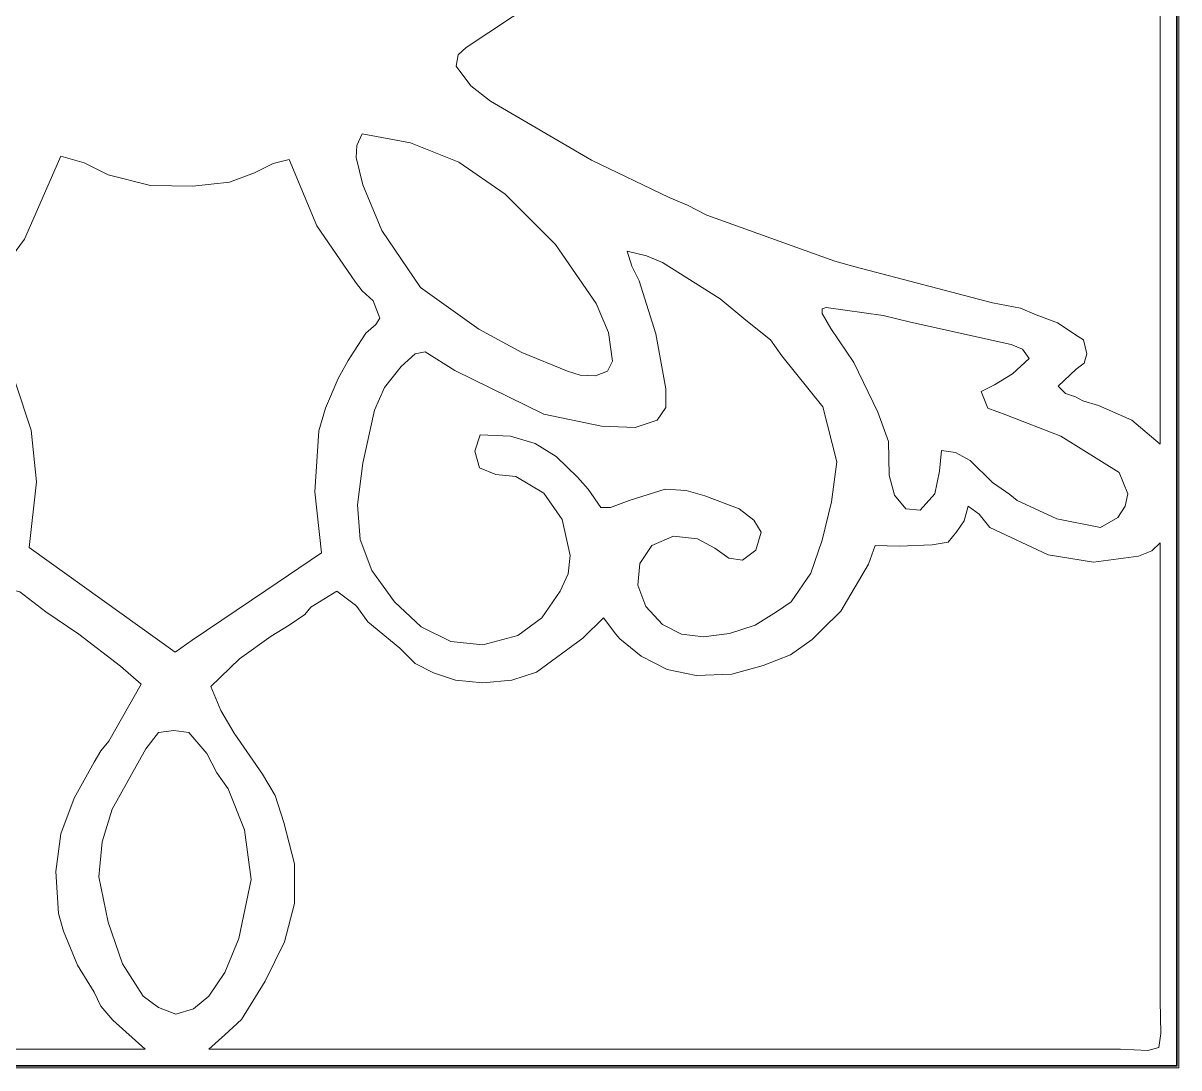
# Model space of a CAD drawing. Header units: millimetres. Extents: x -423 to 44, y -358 to 68.
# Drawn here: x -368.2 to -324.62, y -249.57 to -210.18 of the extents above; entities that cross this region are included whole.
import ezdxf

# ---------------------------------------------------------------- set-up
doc = ezdxf.new("R2010")
doc.units = ezdxf.units.MM
doc.header["$MEASUREMENT"] = 0
doc.layers.add('Capa 1', color=7, linetype='Continuous')

msp = doc.modelspace()

# ---------------------------------------------------------------- linework, layer by layer
at = {"layer": 'Capa 1', "color": 250, "lineweight": 5}
for points, knots in [([(-400.325, -249.5749), (-400.325, -249.5749), (-324.625, -249.5749), (-324.625, -249.5749), (-324.625, -249.5749), (-324.625, -249.5749), (-324.625, -173.9), (-324.625, -173.9), (-324.625, -173.9), (-324.625, -173.9), (-400.325, -173.9), (-400.325, -173.9), (-400.325, -173.9), (-400.325, -173.9), (-400.325, -249.5749), (-400.325, -249.5749)], [0, 0, 0, 0, 0.2, 0.2, 0.2, 0.2, 0.4, 0.4, 0.4, 0.4, 0.6, 0.6, 0.6, 0.6, 1, 1, 1, 1]), ([(-329.175, -199.725), (-329.175, -199.725), (-328.625, -200.225), (-328.625, -200.225), (-328.625, -200.225), (-328.625, -200.225), (-328.575, -200.275), (-328.575, -200.275), (-328.575, -200.275), (-328.575, -200.275), (-328.2, -200.575), (-328.2, -200.575), (-328.2, -200.575), (-328.2, -200.575), (-328.1, -201.075), (-328.1, -201.075), (-328.1, -201.075), (-328.1, -201.075), (-328.525, -201.675), (-328.525, -201.675), (-328.525, -201.675), (-328.525, -201.675), (-329.2, -202.075), (-329.2, -202.075), (-329.2, -202.075), (-329.2, -202.075), (-329.575, -202.2), (-329.575, -202.2), (-329.575, -202.2), (-329.575, -202.2), (-330, -202.3749), (-330, -202.3749), (-330, -202.3749), (-330, -202.3749), (-331.2, -202.8), (-331.2, -202.8), (-331.2, -202.8), (-331.2, -202.8), (-332.55, -203.05), (-332.55, -203.05), (-332.55, -203.05), (-332.55, -203.05), (-334.3, -203.5), (-334.3, -203.5), (-334.3, -203.5), (-334.3, -203.5), (-335.2, -203.625), (-335.2, -203.625), (-335.2, -203.625), (-335.2, -203.625), (-340.1, -205.225), (-340.1, -205.225), (-340.1, -205.225), (-340.1, -205.225), (-340.875, -205.5499), (-340.875, -205.5499), (-340.875, -205.5499), (-340.875, -205.5499), (-346.85, -208.225), (-346.85, -208.225), (-346.85, -208.225), (-346.85, -208.225), (-348.175, -209), (-348.175, -209), (-348.175, -209), (-348.175, -209), (-348.9, -209.375), (-348.9, -209.375), (-348.9, -209.375), (-348.9, -209.375), (-351.5, -211.1), (-351.5, -211.1), (-351.5, -211.1), (-351.5, -211.1), (-351.8, -211.375), (-351.8, -211.375), (-351.8, -211.375), (-351.8, -211.375), (-351.875, -211.8), (-351.875, -211.8), (-351.875, -211.8), (-351.875, -211.8), (-351.325, -212.55), (-351.325, -212.55), (-351.325, -212.55), (-351.325, -212.55), (-350.575, -213.125), (-350.575, -213.125), (-350.575, -213.125), (-350.575, -213.125), (-346.775, -215.35), (-346.775, -215.35), (-346.775, -215.35), (-346.775, -215.35), (-343.85, -216.75), (-343.85, -216.75), (-343.85, -216.75), (-343.85, -216.75), (-343.15, -217.05), (-343.15, -217.05), (-343.15, -217.05), (-343.15, -217.05), (-342.425, -217.425), (-342.425, -217.425), (-342.425, -217.425), (-342.425, -217.425), (-337.6, -219.15), (-337.6, -219.15), (-337.6, -219.15), (-337.6, -219.15), (-336.825, -219.375), (-336.825, -219.375), (-336.825, -219.375), (-336.825, -219.375), (-331.65, -220.725), (-331.65, -220.725), (-331.65, -220.725), (-331.65, -220.725), (-330.6, -220.925), (-330.6, -220.925), (-330.6, -220.925), (-330.6, -220.925), (-330, -221.175), (-330, -221.175), (-330, -221.175), (-330, -221.175), (-329.2, -221.475), (-329.2, -221.475), (-329.2, -221.475), (-329.2, -221.475), (-328.425, -221.9999), (-328.425, -221.9999), (-328.425, -221.9999), (-328.425, -221.9999), (-328.225, -222.125), (-328.225, -222.125), (-328.225, -222.125), (-328.225, -222.125), (-328.1, -222.65), (-328.1, -222.65), (-328.1, -222.65), (-328.1, -222.65), (-328.2, -223), (-328.2, -223), (-328.2, -223), (-328.2, -223), (-328.5, -223.225), (-328.5, -223.225), (-328.5, -223.225), (-328.5, -223.225), (-329.175, -223.875), (-329.175, -223.875), (-329.175, -223.875), (-329.175, -223.875), (-328.9, -224.15), (-328.9, -224.15), (-328.9, -224.15), (-328.9, -224.15), (-328.525, -224.275), (-328.525, -224.275), (-328.525, -224.275), (-328.525, -224.275), (-328.25, -224.425), (-328.25, -224.425), (-328.25, -224.425), (-328.25, -224.425), (-327.65, -224.6), (-327.65, -224.6), (-327.65, -224.6), (-327.65, -224.6), (-326.4, -225.15), (-326.4, -225.15), (-326.4, -225.15), (-326.4, -225.15), (-325.325, -226.05), (-325.325, -226.05), (-325.325, -226.05), (-325.325, -226.05), (-325.325, -197.525), (-325.325, -197.525), (-325.325, -197.525), (-325.325, -197.525), (-325.875, -198.075), (-325.875, -198.075), (-325.875, -198.075), (-325.875, -198.075), (-327.1, -198.775), (-327.1, -198.775), (-327.1, -198.775), (-327.1, -198.775), (-328.25, -199.125), (-328.25, -199.125), (-328.25, -199.125), (-328.25, -199.125), (-329.175, -199.725), (-329.175, -199.725)], [0, 0, 0, 0, 0.02, 0.02, 0.02, 0.02, 0.04, 0.04, 0.04, 0.04, 0.06, 0.06, 0.06, 0.06, 0.08, 0.08, 0.08, 0.08, 0.1, 0.1, 0.1, 0.1, 0.12, 0.12, 0.12, 0.12, 0.14, 0.14, 0.14, 0.14, 0.16, 0.16, 0.16, 0.16, 0.18, 0.18, 0.18, 0.18, 0.2, 0.2, 0.2, 0.2, 0.22, 0.22, 0.22, 0.22, 0.24, 0.24, 0.24, 0.24, 0.26, 0.26, 0.26, 0.26, 0.28, 0.28, 0.28, 0.28, 0.3, 0.3, 0.3, 0.3, 0.32, 0.32, 0.32, 0.32, 0.34, 0.34, 0.34, 0.34, 0.36, 0.36, 0.36, 0.36, 0.38, 0.38, 0.38, 0.38, 0.4, 0.4, 0.4, 0.4, 0.42, 0.42, 0.42, 0.42, 0.44, 0.44, 0.44, 0.44, 0.46, 0.46, 0.46, 0.46, 0.48, 0.48, 0.48, 0.48, 0.5, 0.5, 0.5, 0.5, 0.52, 0.52, 0.52, 0.52, 0.54, 0.54, 0.54, 0.54, 0.56, 0.56, 0.56, 0.56, 0.58, 0.58, 0.58, 0.58, 0.6, 0.6, 0.6, 0.6, 0.62, 0.62, 0.62, 0.62, 0.64, 0.64, 0.64, 0.64, 0.66, 0.66, 0.66, 0.66, 0.68, 0.68, 0.68, 0.68, 0.7, 0.7, 0.7, 0.7, 0.72, 0.72, 0.72, 0.72, 0.74, 0.74, 0.74, 0.74, 0.76, 0.76, 0.76, 0.76, 0.78, 0.78, 0.78, 0.78, 0.8, 0.8, 0.8, 0.8, 0.82, 0.82, 0.82, 0.82, 0.84, 0.84, 0.84, 0.84, 0.86, 0.86, 0.86, 0.86, 0.88, 0.88, 0.88, 0.88, 0.9, 0.9, 0.9, 0.9, 0.92, 0.92, 0.92, 0.92, 0.94, 0.94, 0.94, 0.94, 0.96, 0.96, 0.96, 0.96, 1, 1, 1, 1]), ([(-345.975, -222.925), (-345.975, -222.925), (-346.125, -221.85), (-346.125, -221.85), (-346.125, -221.85), (-346.125, -221.85), (-346.6, -220.75), (-346.6, -220.75), (-346.6, -220.75), (-346.6, -220.75), (-348.125, -218.525), (-348.125, -218.525), (-348.125, -218.525), (-348.125, -218.525), (-350.025, -216.625), (-350.025, -216.625), (-350.025, -216.625), (-350.025, -216.625), (-351.775, -215.425), (-351.775, -215.425), (-351.775, -215.425), (-351.775, -215.425), (-353.6, -214.7), (-353.6, -214.7), (-353.6, -214.7), (-353.6, -214.7), (-355.425, -214.35), (-355.425, -214.35), (-355.425, -214.35), (-355.425, -214.35), (-355.625, -214.8), (-355.625, -214.8), (-355.625, -214.8), (-355.625, -214.8), (-355.65, -215.2499), (-355.65, -215.2499), (-355.65, -215.2499), (-355.65, -215.2499), (-355.4, -216.275), (-355.4, -216.275), (-355.4, -216.275), (-355.4, -216.275), (-354.675, -218), (-354.675, -218), (-354.675, -218), (-354.675, -218), (-353.225, -220.15), (-353.225, -220.15), (-353.225, -220.15), (-353.225, -220.15), (-351.025, -221.725), (-351.025, -221.725), (-351.025, -221.725), (-351.025, -221.725), (-349.4, -222.6), (-349.4, -222.6), (-349.4, -222.6), (-349.4, -222.6), (-347.675, -223.3), (-347.675, -223.3), (-347.675, -223.3), (-347.675, -223.3), (-347.2, -223.45), (-347.2, -223.45), (-347.2, -223.45), (-347.2, -223.45), (-346.625, -223.475), (-346.625, -223.475), (-346.625, -223.475), (-346.625, -223.475), (-346.175, -223.3), (-346.175, -223.3), (-346.175, -223.3), (-346.175, -223.3), (-345.975, -222.925), (-345.975, -222.925)], [0, 0, 0, 0, 0.05, 0.05, 0.05, 0.05, 0.1, 0.1, 0.1, 0.1, 0.15, 0.15, 0.15, 0.15, 0.2, 0.2, 0.2, 0.2, 0.25, 0.25, 0.25, 0.25, 0.3, 0.3, 0.3, 0.3, 0.35, 0.35, 0.35, 0.35, 0.4, 0.4, 0.4, 0.4, 0.45, 0.45, 0.45, 0.45, 0.5, 0.5, 0.5, 0.5, 0.55, 0.55, 0.55, 0.55, 0.6, 0.6, 0.6, 0.6, 0.65, 0.65, 0.65, 0.65, 0.7, 0.7, 0.7, 0.7, 0.75, 0.75, 0.75, 0.75, 0.8, 0.8, 0.8, 0.8, 0.85, 0.85, 0.85, 0.85, 0.9, 0.9, 0.9, 0.9, 1, 1, 1, 1]), ([(-367.7, -227.475), (-367.7, -227.475), (-367.975, -229.95), (-367.975, -229.95), (-367.975, -229.95), (-367.975, -229.95), (-362.475, -233.9), (-362.475, -233.9), (-362.475, -233.9), (-362.475, -233.9), (-361.825, -233.45), (-361.825, -233.45), (-361.825, -233.45), (-361.825, -233.45), (-359.05, -231.575), (-359.05, -231.575), (-359.05, -231.575), (-359.05, -231.575), (-356.95, -230.15), (-356.95, -230.15), (-356.95, -230.15), (-356.95, -230.15), (-357.2, -227.85), (-357.2, -227.85), (-357.2, -227.85), (-357.2, -227.85), (-357.05, -225.55), (-357.05, -225.55), (-357.05, -225.55), (-357.05, -225.55), (-356.8, -224.7), (-356.8, -224.7), (-356.8, -224.7), (-356.8, -224.7), (-356.325, -223.575), (-356.325, -223.575), (-356.325, -223.575), (-356.325, -223.575), (-355.95, -222.9), (-355.95, -222.9), (-355.95, -222.9), (-355.95, -222.9), (-355.725, -222.55), (-355.725, -222.55), (-355.725, -222.55), (-355.725, -222.55), (-355.275, -221.875), (-355.275, -221.875), (-355.275, -221.875), (-355.275, -221.875), (-354.9, -221.55), (-354.9, -221.55), (-354.9, -221.55), (-354.9, -221.55), (-354.75, -221.3), (-354.75, -221.3), (-354.75, -221.3), (-354.75, -221.3), (-355, -220.65), (-355, -220.65), (-355, -220.65), (-355, -220.65), (-355.425, -220.275), (-355.425, -220.275), (-355.425, -220.275), (-355.425, -220.275), (-355.675, -219.95), (-355.675, -219.95), (-355.675, -219.95), (-355.675, -219.95), (-357.125, -217.825), (-357.125, -217.825), (-357.125, -217.825), (-357.125, -217.825), (-358.175, -215.325), (-358.175, -215.325), (-358.175, -215.325), (-358.175, -215.325), (-358.775, -215.475), (-358.775, -215.475), (-358.775, -215.475), (-358.775, -215.475), (-359.475, -215.825), (-359.475, -215.825), (-359.475, -215.825), (-359.475, -215.825), (-360.425, -216.175), (-360.425, -216.175), (-360.425, -216.175), (-360.425, -216.175), (-361.8, -216.325), (-361.8, -216.325), (-361.8, -216.325), (-361.8, -216.325), (-363.4, -216.3), (-363.4, -216.3), (-363.4, -216.3), (-363.4, -216.3), (-365, -215.9), (-365, -215.9), (-365, -215.9), (-365, -215.9), (-365.9, -215.4499), (-365.9, -215.4499), (-365.9, -215.4499), (-365.9, -215.4499), (-366.775, -215.2), (-366.775, -215.2), (-366.775, -215.2), (-366.775, -215.2), (-368.15, -218.325), (-368.15, -218.325), (-368.15, -218.325), (-368.15, -218.325), (-369.6, -220.275), (-369.6, -220.275), (-369.6, -220.275), (-369.6, -220.275), (-370.15, -220.925), (-370.15, -220.925), (-370.15, -220.925), (-370.15, -220.925), (-370.175, -221.275), (-370.175, -221.275), (-370.175, -221.275), (-370.175, -221.275), (-370.05, -221.475), (-370.05, -221.475), (-370.05, -221.475), (-370.05, -221.475), (-369.825, -221.625), (-369.825, -221.625), (-369.825, -221.625), (-369.825, -221.625), (-369.7, -221.725), (-369.7, -221.725), (-369.7, -221.725), (-369.7, -221.725), (-369.675, -221.75), (-369.675, -221.75), (-369.675, -221.75), (-369.675, -221.75), (-369.6, -221.925), (-369.6, -221.925), (-369.6, -221.925), (-369.6, -221.925), (-369.2, -222.5), (-369.2, -222.5), (-369.2, -222.5), (-369.2, -222.5), (-368.5, -223.7), (-368.5, -223.7), (-368.5, -223.7), (-368.5, -223.7), (-367.9, -225.525), (-367.9, -225.525), (-367.9, -225.525), (-367.9, -225.525), (-367.7, -227.475), (-367.7, -227.475)], [0, 0, 0, 0, 0.0243902, 0.0243902, 0.0243902, 0.0243902, 0.0487805, 0.0487805, 0.0487805, 0.0487805, 0.0731707, 0.0731707, 0.0731707, 0.0731707, 0.097561, 0.097561, 0.097561, 0.097561, 0.1219512, 0.1219512, 0.1219512, 0.1219512, 0.1463415, 0.1463415, 0.1463415, 0.1463415, 0.1707317, 0.1707317, 0.1707317, 0.1707317, 0.195122, 0.195122, 0.195122, 0.195122, 0.2195122, 0.2195122, 0.2195122, 0.2195122, 0.2439024, 0.2439024, 0.2439024, 0.2439024, 0.2682927, 0.2682927, 0.2682927, 0.2682927, 0.2926829, 0.2926829, 0.2926829, 0.2926829, 0.3170732, 0.3170732, 0.3170732, 0.3170732, 0.3414634, 0.3414634, 0.3414634, 0.3414634, 0.3658537, 0.3658537, 0.3658537, 0.3658537, 0.3902439, 0.3902439, 0.3902439, 0.3902439, 0.4146341, 0.4146341, 0.4146341, 0.4146341, 0.4390244, 0.4390244, 0.4390244, 0.4390244, 0.4634146, 0.4634146, 0.4634146, 0.4634146, 0.4878049, 0.4878049, 0.4878049, 0.4878049, 0.5121951, 0.5121951, 0.5121951, 0.5121951, 0.5365854, 0.5365854, 0.5365854, 0.5365854, 0.5609756, 0.5609756, 0.5609756, 0.5609756, 0.5853659, 0.5853659, 0.5853659, 0.5853659, 0.6097561, 0.6097561, 0.6097561, 0.6097561, 0.6341463, 0.6341463, 0.6341463, 0.6341463, 0.6585366, 0.6585366, 0.6585366, 0.6585366, 0.6829268, 0.6829268, 0.6829268, 0.6829268, 0.7073171, 0.7073171, 0.7073171, 0.7073171, 0.7317073, 0.7317073, 0.7317073, 0.7317073, 0.7560976, 0.7560976, 0.7560976, 0.7560976, 0.7804878, 0.7804878, 0.7804878, 0.7804878, 0.804878, 0.804878, 0.804878, 0.804878, 0.8292683, 0.8292683, 0.8292683, 0.8292683, 0.8536585, 0.8536585, 0.8536585, 0.8536585, 0.8780488, 0.8780488, 0.8780488, 0.8780488, 0.902439, 0.902439, 0.902439, 0.902439, 0.9268293, 0.9268293, 0.9268293, 0.9268293, 0.9512195, 0.9512195, 0.9512195, 0.9512195, 1, 1, 1, 1]), ([(-350.975, -225.7), (-350.975, -225.7), (-349.825, -225.75), (-349.825, -225.75), (-349.825, -225.75), (-349.825, -225.75), (-348.9, -226.025), (-348.9, -226.025), (-348.9, -226.025), (-348.9, -226.025), (-348.1, -226.525), (-348.1, -226.525), (-348.1, -226.525), (-348.1, -226.525), (-347.3, -227.3), (-347.3, -227.3), (-347.3, -227.3), (-347.3, -227.3), (-346.9, -227.7499), (-346.9, -227.7499), (-346.9, -227.7499), (-346.9, -227.7499), (-346.425, -228.45), (-346.425, -228.45), (-346.425, -228.45), (-346.425, -228.45), (-346.05, -228.45), (-346.05, -228.45), (-346.05, -228.45), (-346.05, -228.45), (-345.35, -228.175), (-345.35, -228.175), (-345.35, -228.175), (-345.35, -228.175), (-344, -227.7499), (-344, -227.7499), (-344, -227.7499), (-344, -227.7499), (-343.2, -227.8), (-343.2, -227.8), (-343.2, -227.8), (-343.2, -227.8), (-342.5, -228), (-342.5, -228), (-342.5, -228), (-342.5, -228), (-341.2, -228.5), (-341.2, -228.5), (-341.2, -228.5), (-341.2, -228.5), (-340.65, -228.925), (-340.65, -228.925), (-340.65, -228.925), (-340.65, -228.925), (-340.375, -229.375), (-340.375, -229.375), (-340.375, -229.375), (-340.375, -229.375), (-340.575, -230.05), (-340.575, -230.05), (-340.575, -230.05), (-340.575, -230.05), (-341.075, -230.425), (-341.075, -230.425), (-341.075, -230.425), (-341.075, -230.425), (-341.6, -230.35), (-341.6, -230.35), (-341.6, -230.35), (-341.6, -230.35), (-342.125, -229.975), (-342.125, -229.975), (-342.125, -229.975), (-342.125, -229.975), (-342.775, -229.625), (-342.775, -229.625), (-342.775, -229.625), (-342.775, -229.625), (-343.675, -229.525), (-343.675, -229.525), (-343.675, -229.525), (-343.675, -229.525), (-344.5, -229.875), (-344.5, -229.875), (-344.5, -229.875), (-344.5, -229.875), (-344.95, -230.55), (-344.95, -230.55), (-344.95, -230.55), (-344.95, -230.55), (-345.025, -231.375), (-345.025, -231.375), (-345.025, -231.375), (-345.025, -231.375), (-344.725, -232.175), (-344.725, -232.175), (-344.725, -232.175), (-344.725, -232.175), (-344.1, -232.85), (-344.1, -232.85), (-344.1, -232.85), (-344.1, -232.85), (-343.375, -233.225), (-343.375, -233.225), (-343.375, -233.225), (-343.375, -233.225), (-342.55, -233.325), (-342.55, -233.325), (-342.55, -233.325), (-342.55, -233.325), (-341.575, -233.2), (-341.575, -233.2), (-341.575, -233.2), (-341.575, -233.2), (-340.6, -232.875), (-340.6, -232.875), (-340.6, -232.875), (-340.6, -232.875), (-339.8, -232.375), (-339.8, -232.375), (-339.8, -232.375), (-339.8, -232.375), (-339.25, -232), (-339.25, -232), (-339.25, -232), (-339.25, -232), (-338.5, -230.9249), (-338.5, -230.9249), (-338.5, -230.9249), (-338.5, -230.9249), (-338.075, -229.675), (-338.075, -229.675), (-338.075, -229.675), (-338.075, -229.675), (-337.725, -228.225), (-337.725, -228.225), (-337.725, -228.225), (-337.725, -228.225), (-337.525, -226.725), (-337.525, -226.725), (-337.525, -226.725), (-337.525, -226.725), (-338.05, -224.65), (-338.05, -224.65), (-338.05, -224.65), (-338.05, -224.65), (-339.6, -222.725), (-339.6, -222.725), (-339.6, -222.725), (-339.6, -222.725), (-340.025, -222.125), (-340.025, -222.125), (-340.025, -222.125), (-340.025, -222.125), (-340.95, -221.375), (-340.95, -221.375), (-340.95, -221.375), (-340.95, -221.375), (-341.925, -220.575), (-341.925, -220.575), (-341.925, -220.575), (-341.925, -220.575), (-344.1, -219.2), (-344.1, -219.2), (-344.1, -219.2), (-344.1, -219.2), (-344.7, -218.95), (-344.7, -218.95), (-344.7, -218.95), (-344.7, -218.95), (-345.425, -218.775), (-345.425, -218.775), (-345.425, -218.775), (-345.425, -218.775), (-345.25, -219.35), (-345.25, -219.35), (-345.25, -219.35), (-345.25, -219.35), (-344.975, -219.9), (-344.975, -219.9), (-344.975, -219.9), (-344.975, -219.9), (-344.35, -221.9), (-344.35, -221.9), (-344.35, -221.9), (-344.35, -221.9), (-343.975, -223.975), (-343.975, -223.975), (-343.975, -223.975), (-343.975, -223.975), (-343.975, -224.675), (-343.975, -224.675), (-343.975, -224.675), (-343.975, -224.675), (-344.3, -225.15), (-344.3, -225.15), (-344.3, -225.15), (-344.3, -225.15), (-345.125, -225.425), (-345.125, -225.425), (-345.125, -225.425), (-345.125, -225.425), (-346.4, -225.375), (-346.4, -225.375), (-346.4, -225.375), (-346.4, -225.375), (-348.575, -224.925), (-348.575, -224.925), (-348.575, -224.925), (-348.575, -224.925), (-351.925, -223.275), (-351.925, -223.275), (-351.925, -223.275), (-351.925, -223.275), (-353.05, -222.575), (-353.05, -222.575), (-353.05, -222.575), (-353.05, -222.575), (-353.425, -222.65), (-353.425, -222.65), (-353.425, -222.65), (-353.425, -222.65), (-353.95, -223.125), (-353.95, -223.125), (-353.95, -223.125), (-353.95, -223.125), (-354.575, -223.925), (-354.575, -223.925), (-354.575, -223.925), (-354.575, -223.925), (-354.95, -224.7749), (-354.95, -224.7749), (-354.95, -224.7749), (-354.95, -224.7749), (-355.4, -226.775), (-355.4, -226.775), (-355.4, -226.775), (-355.4, -226.775), (-355.6, -228.3499), (-355.6, -228.3499), (-355.6, -228.3499), (-355.6, -228.3499), (-355.5, -229.65), (-355.5, -229.65), (-355.5, -229.65), (-355.5, -229.65), (-355.05, -230.825), (-355.05, -230.825), (-355.05, -230.825), (-355.05, -230.825), (-354.2, -232), (-354.2, -232), (-354.2, -232), (-354.2, -232), (-353.2, -232.95), (-353.2, -232.95), (-353.2, -232.95), (-353.2, -232.95), (-352.075, -233.5), (-352.075, -233.5), (-352.075, -233.5), (-352.075, -233.5), (-350.875, -233.625), (-350.875, -233.625), (-350.875, -233.625), (-350.875, -233.625), (-349.55, -233.275), (-349.55, -233.275), (-349.55, -233.275), (-349.55, -233.275), (-348.65, -232.6), (-348.65, -232.6), (-348.65, -232.6), (-348.65, -232.6), (-347.95, -231.6), (-347.95, -231.6), (-347.95, -231.6), (-347.95, -231.6), (-347.65, -230.95), (-347.65, -230.95), (-347.65, -230.95), (-347.65, -230.95), (-347.575, -230.25), (-347.575, -230.25), (-347.575, -230.25), (-347.575, -230.25), (-347.875, -228.9), (-347.875, -228.9), (-347.875, -228.9), (-347.875, -228.9), (-348.575, -227.9), (-348.575, -227.9), (-348.575, -227.9), (-348.575, -227.9), (-349.625, -227.275), (-349.625, -227.275), (-349.625, -227.275), (-349.625, -227.275), (-350.375, -227.2), (-350.375, -227.2), (-350.375, -227.2), (-350.375, -227.2), (-351, -226.95), (-351, -226.95), (-351, -226.95), (-351, -226.95), (-351.175, -226.325), (-351.175, -226.325), (-351.175, -226.325), (-351.175, -226.325), (-350.975, -225.7), (-350.975, -225.7)], [0, 0, 0, 0, 0.0126582, 0.0126582, 0.0126582, 0.0126582, 0.0253165, 0.0253165, 0.0253165, 0.0253165, 0.0379747, 0.0379747, 0.0379747, 0.0379747, 0.0506329, 0.0506329, 0.0506329, 0.0506329, 0.0632911, 0.0632911, 0.0632911, 0.0632911, 0.0759494, 0.0759494, 0.0759494, 0.0759494, 0.0886076, 0.0886076, 0.0886076, 0.0886076, 0.1012658, 0.1012658, 0.1012658, 0.1012658, 0.1139241, 0.1139241, 0.1139241, 0.1139241, 0.1265823, 0.1265823, 0.1265823, 0.1265823, 0.1392405, 0.1392405, 0.1392405, 0.1392405, 0.1518987, 0.1518987, 0.1518987, 0.1518987, 0.164557, 0.164557, 0.164557, 0.164557, 0.1772152, 0.1772152, 0.1772152, 0.1772152, 0.1898734, 0.1898734, 0.1898734, 0.1898734, 0.2025316, 0.2025316, 0.2025316, 0.2025316, 0.2151899, 0.2151899, 0.2151899, 0.2151899, 0.2278481, 0.2278481, 0.2278481, 0.2278481, 0.2405063, 0.2405063, 0.2405063, 0.2405063, 0.2531646, 0.2531646, 0.2531646, 0.2531646, 0.2658228, 0.2658228, 0.2658228, 0.2658228, 0.278481, 0.278481, 0.278481, 0.278481, 0.2911392, 0.2911392, 0.2911392, 0.2911392, 0.3037975, 0.3037975, 0.3037975, 0.3037975, 0.3164557, 0.3164557, 0.3164557, 0.3164557, 0.3291139, 0.3291139, 0.3291139, 0.3291139, 0.3417722, 0.3417722, 0.3417722, 0.3417722, 0.3544304, 0.3544304, 0.3544304, 0.3544304, 0.3670886, 0.3670886, 0.3670886, 0.3670886, 0.3797468, 0.3797468, 0.3797468, 0.3797468, 0.3924051, 0.3924051, 0.3924051, 0.3924051, 0.4050633, 0.4050633, 0.4050633, 0.4050633, 0.4177215, 0.4177215, 0.4177215, 0.4177215, 0.4303797, 0.4303797, 0.4303797, 0.4303797, 0.443038, 0.443038, 0.443038, 0.443038, 0.4556962, 0.4556962, 0.4556962, 0.4556962, 0.4683544, 0.4683544, 0.4683544, 0.4683544, 0.4810127, 0.4810127, 0.4810127, 0.4810127, 0.4936709, 0.4936709, 0.4936709, 0.4936709, 0.5063291, 0.5063291, 0.5063291, 0.5063291, 0.5189873, 0.5189873, 0.5189873, 0.5189873, 0.5316456, 0.5316456, 0.5316456, 0.5316456, 0.5443038, 0.5443038, 0.5443038, 0.5443038, 0.556962, 0.556962, 0.556962, 0.556962, 0.5696203, 0.5696203, 0.5696203, 0.5696203, 0.5822785, 0.5822785, 0.5822785, 0.5822785, 0.5949367, 0.5949367, 0.5949367, 0.5949367, 0.6075949, 0.6075949, 0.6075949, 0.6075949, 0.6202532, 0.6202532, 0.6202532, 0.6202532, 0.6329114, 0.6329114, 0.6329114, 0.6329114, 0.6455696, 0.6455696, 0.6455696, 0.6455696, 0.6582278, 0.6582278, 0.6582278, 0.6582278, 0.6708861, 0.6708861, 0.6708861, 0.6708861, 0.6835443, 0.6835443, 0.6835443, 0.6835443, 0.6962025, 0.6962025, 0.6962025, 0.6962025, 0.7088608, 0.7088608, 0.7088608, 0.7088608, 0.721519, 0.721519, 0.721519, 0.721519, 0.7341772, 0.7341772, 0.7341772, 0.7341772, 0.7468354, 0.7468354, 0.7468354, 0.7468354, 0.7594937, 0.7594937, 0.7594937, 0.7594937, 0.7721519, 0.7721519, 0.7721519, 0.7721519, 0.7848101, 0.7848101, 0.7848101, 0.7848101, 0.7974684, 0.7974684, 0.7974684, 0.7974684, 0.8101266, 0.8101266, 0.8101266, 0.8101266, 0.8227848, 0.8227848, 0.8227848, 0.8227848, 0.835443, 0.835443, 0.835443, 0.835443, 0.8481013, 0.8481013, 0.8481013, 0.8481013, 0.8607595, 0.8607595, 0.8607595, 0.8607595, 0.8734177, 0.8734177, 0.8734177, 0.8734177, 0.8860759, 0.8860759, 0.8860759, 0.8860759, 0.8987342, 0.8987342, 0.8987342, 0.8987342, 0.9113924, 0.9113924, 0.9113924, 0.9113924, 0.9240506, 0.9240506, 0.9240506, 0.9240506, 0.9367089, 0.9367089, 0.9367089, 0.9367089, 0.9493671, 0.9493671, 0.9493671, 0.9493671, 0.9620253, 0.9620253, 0.9620253, 0.9620253, 0.9746835, 0.9746835, 0.9746835, 0.9746835, 1, 1, 1, 1]), ([(-333.575, -226.3), (-333.575, -226.3), (-333.05, -226.375), (-333.05, -226.375), (-333.05, -226.375), (-333.05, -226.375), (-332.5, -226.675), (-332.5, -226.675), (-332.5, -226.675), (-332.5, -226.675), (-331.65, -227.5), (-331.65, -227.5), (-331.65, -227.5), (-331.65, -227.5), (-331, -227.9499), (-331, -227.9499), (-331, -227.9499), (-331, -227.9499), (-330.725, -228.175), (-330.725, -228.175), (-330.725, -228.175), (-330.725, -228.175), (-329.225, -228.875), (-329.225, -228.875), (-329.225, -228.875), (-329.225, -228.875), (-327.575, -229.2), (-327.575, -229.2), (-327.575, -229.2), (-327.575, -229.2), (-326.925, -228.825), (-326.925, -228.825), (-326.925, -228.825), (-326.925, -228.825), (-326.65, -228.4), (-326.65, -228.4), (-326.65, -228.4), (-326.65, -228.4), (-326.55, -227.925), (-326.55, -227.925), (-326.55, -227.925), (-326.55, -227.925), (-326.875, -227.125), (-326.875, -227.125), (-326.875, -227.125), (-326.875, -227.125), (-329.075, -225.75), (-329.075, -225.75), (-329.075, -225.75), (-329.075, -225.75), (-331.15, -224.95), (-331.15, -224.95), (-331.15, -224.95), (-331.15, -224.95), (-331.825, -224.7), (-331.825, -224.7), (-331.825, -224.7), (-331.825, -224.7), (-332.075, -224.075), (-332.075, -224.075), (-332.075, -224.075), (-332.075, -224.075), (-331.575, -223.825), (-331.575, -223.825), (-331.575, -223.825), (-331.575, -223.825), (-330.9, -223.4), (-330.9, -223.4), (-330.9, -223.4), (-330.9, -223.4), (-330.275, -222.825), (-330.275, -222.825), (-330.275, -222.825), (-330.275, -222.825), (-330.525, -222.475), (-330.525, -222.475), (-330.525, -222.475), (-330.525, -222.475), (-330.95, -222.3), (-330.95, -222.3), (-330.95, -222.3), (-330.95, -222.3), (-334.75, -221.45), (-334.75, -221.45), (-334.75, -221.45), (-334.75, -221.45), (-335.775, -221.2), (-335.775, -221.2), (-335.775, -221.2), (-335.775, -221.2), (-337.925, -220.9), (-337.925, -220.9), (-337.925, -220.9), (-337.925, -220.9), (-338.075, -220.95), (-338.075, -220.95), (-338.075, -220.95), (-338.075, -220.95), (-338.075, -221.125), (-338.075, -221.125), (-338.075, -221.125), (-338.075, -221.125), (-337.75, -221.7), (-337.75, -221.7), (-337.75, -221.7), (-337.75, -221.7), (-336.875, -222.975), (-336.875, -222.975), (-336.875, -222.975), (-336.875, -222.975), (-335.975, -224.85), (-335.975, -224.85), (-335.975, -224.85), (-335.975, -224.85), (-335.575, -225.95), (-335.575, -225.95), (-335.575, -225.95), (-335.575, -225.95), (-335.55, -227.225), (-335.55, -227.225), (-335.55, -227.225), (-335.55, -227.225), (-335.35, -227.975), (-335.35, -227.975), (-335.35, -227.975), (-335.35, -227.975), (-334.925, -228.5), (-334.925, -228.5), (-334.925, -228.5), (-334.925, -228.5), (-334.375, -228.55), (-334.375, -228.55), (-334.375, -228.55), (-334.375, -228.55), (-333.825, -227.925), (-333.825, -227.925), (-333.825, -227.925), (-333.825, -227.925), (-333.65, -227.075), (-333.65, -227.075), (-333.65, -227.075), (-333.65, -227.075), (-333.575, -226.3), (-333.575, -226.3)], [0, 0, 0, 0, 0.027027, 0.027027, 0.027027, 0.027027, 0.0540541, 0.0540541, 0.0540541, 0.0540541, 0.0810811, 0.0810811, 0.0810811, 0.0810811, 0.1081081, 0.1081081, 0.1081081, 0.1081081, 0.1351351, 0.1351351, 0.1351351, 0.1351351, 0.1621622, 0.1621622, 0.1621622, 0.1621622, 0.1891892, 0.1891892, 0.1891892, 0.1891892, 0.2162162, 0.2162162, 0.2162162, 0.2162162, 0.2432432, 0.2432432, 0.2432432, 0.2432432, 0.2702703, 0.2702703, 0.2702703, 0.2702703, 0.2972973, 0.2972973, 0.2972973, 0.2972973, 0.3243243, 0.3243243, 0.3243243, 0.3243243, 0.3513514, 0.3513514, 0.3513514, 0.3513514, 0.3783784, 0.3783784, 0.3783784, 0.3783784, 0.4054054, 0.4054054, 0.4054054, 0.4054054, 0.4324324, 0.4324324, 0.4324324, 0.4324324, 0.4594595, 0.4594595, 0.4594595, 0.4594595, 0.4864865, 0.4864865, 0.4864865, 0.4864865, 0.5135135, 0.5135135, 0.5135135, 0.5135135, 0.5405405, 0.5405405, 0.5405405, 0.5405405, 0.5675676, 0.5675676, 0.5675676, 0.5675676, 0.5945946, 0.5945946, 0.5945946, 0.5945946, 0.6216216, 0.6216216, 0.6216216, 0.6216216, 0.6486486, 0.6486486, 0.6486486, 0.6486486, 0.6756757, 0.6756757, 0.6756757, 0.6756757, 0.7027027, 0.7027027, 0.7027027, 0.7027027, 0.7297297, 0.7297297, 0.7297297, 0.7297297, 0.7567568, 0.7567568, 0.7567568, 0.7567568, 0.7837838, 0.7837838, 0.7837838, 0.7837838, 0.8108108, 0.8108108, 0.8108108, 0.8108108, 0.8378378, 0.8378378, 0.8378378, 0.8378378, 0.8648649, 0.8648649, 0.8648649, 0.8648649, 0.8918919, 0.8918919, 0.8918919, 0.8918919, 0.9189189, 0.9189189, 0.9189189, 0.9189189, 0.9459459, 0.9459459, 0.9459459, 0.9459459, 1, 1, 1, 1]), ([(-397.275, -230.45), (-397.275, -230.45), (-398.075, -230.375), (-398.075, -230.375), (-398.075, -230.375), (-398.075, -230.375), (-398.7, -230.2), (-398.7, -230.2), (-398.7, -230.2), (-398.7, -230.2), (-399.25, -230.025), (-399.25, -230.025), (-399.25, -230.025), (-399.25, -230.025), (-399.6, -229.675), (-399.6, -229.675), (-399.6, -229.675), (-399.6, -229.675), (-399.625, -248.65), (-399.625, -248.65), (-399.625, -248.65), (-399.625, -248.65), (-399.575, -248.85), (-399.575, -248.85), (-399.575, -248.85), (-399.575, -248.85), (-399.375, -248.875), (-399.375, -248.875), (-399.375, -248.875), (-399.375, -248.875), (-363.6, -248.875), (-363.6, -248.875), (-363.6, -248.875), (-363.6, -248.875), (-364.825, -247.775), (-364.825, -247.775), (-364.825, -247.775), (-364.825, -247.775), (-365.275, -247.25), (-365.275, -247.25), (-365.275, -247.25), (-365.275, -247.25), (-365.525, -246.725), (-365.525, -246.725), (-365.525, -246.725), (-365.525, -246.725), (-366.15, -245.7), (-366.15, -245.7), (-366.15, -245.7), (-366.15, -245.7), (-366.675, -244.425), (-366.675, -244.425), (-366.675, -244.425), (-366.675, -244.425), (-366.875, -243.75), (-366.875, -243.75), (-366.875, -243.75), (-366.875, -243.75), (-366.975, -242.175), (-366.975, -242.175), (-366.975, -242.175), (-366.975, -242.175), (-366.775, -240.75), (-366.775, -240.75), (-366.775, -240.75), (-366.775, -240.75), (-366.275, -239.4), (-366.275, -239.4), (-366.275, -239.4), (-366.275, -239.4), (-365.525, -238.05), (-365.525, -238.05), (-365.525, -238.05), (-365.525, -238.05), (-365.275, -237.625), (-365.275, -237.625), (-365.275, -237.625), (-365.275, -237.625), (-364.975, -237.25), (-364.975, -237.25), (-364.975, -237.25), (-364.975, -237.25), (-363.75, -235.1), (-363.75, -235.1), (-363.75, -235.1), (-363.75, -235.1), (-364.525, -234.425), (-364.525, -234.425), (-364.525, -234.425), (-364.525, -234.425), (-366.1, -233.225), (-366.1, -233.225), (-366.1, -233.225), (-366.1, -233.225), (-367.35, -232.375), (-367.35, -232.375), (-367.35, -232.375), (-367.35, -232.375), (-368.325, -231.625), (-368.325, -231.625), (-368.325, -231.625), (-368.325, -231.625), (-368.625, -231.55), (-368.625, -231.55), (-368.625, -231.55), (-368.625, -231.55), (-368.875, -231.675), (-368.875, -231.675), (-368.875, -231.675), (-368.875, -231.675), (-369.525, -232.375), (-369.525, -232.375), (-369.525, -232.375), (-369.525, -232.375), (-370.85, -233.6), (-370.85, -233.6), (-370.85, -233.6), (-370.85, -233.6), (-371.4, -234.0999), (-371.4, -234.0999), (-371.4, -234.0999), (-371.4, -234.0999), (-372, -234.55), (-372, -234.55), (-372, -234.55), (-372, -234.55), (-373.4, -234.925), (-373.4, -234.925), (-373.4, -234.925), (-373.4, -234.925), (-374.825, -234.95), (-374.825, -234.95), (-374.825, -234.95), (-374.825, -234.95), (-375.475, -234.825), (-375.475, -234.825), (-375.475, -234.825), (-375.475, -234.825), (-376.025, -234.6), (-376.025, -234.6), (-376.025, -234.6), (-376.025, -234.6), (-377.15, -233.85), (-377.15, -233.85), (-377.15, -233.85), (-377.15, -233.85), (-377.2, -233.825), (-377.2, -233.825), (-377.2, -233.825), (-377.2, -233.825), (-378.1, -233), (-378.1, -233), (-378.1, -233), (-378.1, -233), (-378.625, -232.475), (-378.625, -232.475), (-378.625, -232.475), (-378.625, -232.475), (-378.75, -232.7), (-378.75, -232.7), (-378.75, -232.7), (-378.75, -232.7), (-379.275, -233.35), (-379.275, -233.35), (-379.275, -233.35), (-379.275, -233.35), (-380.325, -234.2), (-380.325, -234.2), (-380.325, -234.2), (-380.325, -234.2), (-381.65, -234.65), (-381.65, -234.65), (-381.65, -234.65), (-381.65, -234.65), (-383.075, -234.725), (-383.075, -234.725), (-383.075, -234.725), (-383.075, -234.725), (-384.475, -234.4), (-384.475, -234.4), (-384.475, -234.4), (-384.475, -234.4), (-385.8, -233.8), (-385.8, -233.8), (-385.8, -233.8), (-385.8, -233.8), (-387, -232.9), (-387, -232.9), (-387, -232.9), (-387, -232.9), (-387.95, -231.675), (-387.95, -231.675), (-387.95, -231.675), (-387.95, -231.675), (-388.625, -230.375), (-388.625, -230.375), (-388.625, -230.375), (-388.625, -230.375), (-388.8, -229.9), (-388.8, -229.9), (-388.8, -229.9), (-388.8, -229.9), (-389.05, -229.75), (-389.05, -229.75), (-389.05, -229.75), (-389.05, -229.75), (-389.925, -229.85), (-389.925, -229.85), (-389.925, -229.85), (-389.925, -229.85), (-390.875, -229.8), (-390.875, -229.8), (-390.875, -229.8), (-390.875, -229.8), (-391.7, -229.6), (-391.7, -229.6), (-391.7, -229.6), (-391.7, -229.6), (-392.2, -228.825), (-392.2, -228.825), (-392.2, -228.825), (-392.2, -228.825), (-392.475, -228.275), (-392.475, -228.275), (-392.475, -228.275), (-392.475, -228.275), (-392.8, -228.725), (-392.8, -228.725), (-392.8, -228.725), (-392.8, -228.725), (-393.65, -229.425), (-393.65, -229.425), (-393.65, -229.425), (-393.65, -229.425), (-394.875, -229.975), (-394.875, -229.975), (-394.875, -229.975), (-394.875, -229.975), (-397.275, -230.45), (-397.275, -230.45)], [0, 0, 0, 0, 0.0163934, 0.0163934, 0.0163934, 0.0163934, 0.0327869, 0.0327869, 0.0327869, 0.0327869, 0.0491803, 0.0491803, 0.0491803, 0.0491803, 0.0655738, 0.0655738, 0.0655738, 0.0655738, 0.0819672, 0.0819672, 0.0819672, 0.0819672, 0.0983607, 0.0983607, 0.0983607, 0.0983607, 0.1147541, 0.1147541, 0.1147541, 0.1147541, 0.1311475, 0.1311475, 0.1311475, 0.1311475, 0.147541, 0.147541, 0.147541, 0.147541, 0.1639344, 0.1639344, 0.1639344, 0.1639344, 0.1803279, 0.1803279, 0.1803279, 0.1803279, 0.1967213, 0.1967213, 0.1967213, 0.1967213, 0.2131148, 0.2131148, 0.2131148, 0.2131148, 0.2295082, 0.2295082, 0.2295082, 0.2295082, 0.2459016, 0.2459016, 0.2459016, 0.2459016, 0.2622951, 0.2622951, 0.2622951, 0.2622951, 0.2786885, 0.2786885, 0.2786885, 0.2786885, 0.295082, 0.295082, 0.295082, 0.295082, 0.3114754, 0.3114754, 0.3114754, 0.3114754, 0.3278689, 0.3278689, 0.3278689, 0.3278689, 0.3442623, 0.3442623, 0.3442623, 0.3442623, 0.3606557, 0.3606557, 0.3606557, 0.3606557, 0.3770492, 0.3770492, 0.3770492, 0.3770492, 0.3934426, 0.3934426, 0.3934426, 0.3934426, 0.4098361, 0.4098361, 0.4098361, 0.4098361, 0.4262295, 0.4262295, 0.4262295, 0.4262295, 0.442623, 0.442623, 0.442623, 0.442623, 0.4590164, 0.4590164, 0.4590164, 0.4590164, 0.4754098, 0.4754098, 0.4754098, 0.4754098, 0.4918033, 0.4918033, 0.4918033, 0.4918033, 0.5081967, 0.5081967, 0.5081967, 0.5081967, 0.5245902, 0.5245902, 0.5245902, 0.5245902, 0.5409836, 0.5409836, 0.5409836, 0.5409836, 0.557377, 0.557377, 0.557377, 0.557377, 0.5737705, 0.5737705, 0.5737705, 0.5737705, 0.5901639, 0.5901639, 0.5901639, 0.5901639, 0.6065574, 0.6065574, 0.6065574, 0.6065574, 0.6229508, 0.6229508, 0.6229508, 0.6229508, 0.6393443, 0.6393443, 0.6393443, 0.6393443, 0.6557377, 0.6557377, 0.6557377, 0.6557377, 0.6721311, 0.6721311, 0.6721311, 0.6721311, 0.6885246, 0.6885246, 0.6885246, 0.6885246, 0.704918, 0.704918, 0.704918, 0.704918, 0.7213115, 0.7213115, 0.7213115, 0.7213115, 0.7377049, 0.7377049, 0.7377049, 0.7377049, 0.7540984, 0.7540984, 0.7540984, 0.7540984, 0.7704918, 0.7704918, 0.7704918, 0.7704918, 0.7868852, 0.7868852, 0.7868852, 0.7868852, 0.8032787, 0.8032787, 0.8032787, 0.8032787, 0.8196721, 0.8196721, 0.8196721, 0.8196721, 0.8360656, 0.8360656, 0.8360656, 0.8360656, 0.852459, 0.852459, 0.852459, 0.852459, 0.8688525, 0.8688525, 0.8688525, 0.8688525, 0.8852459, 0.8852459, 0.8852459, 0.8852459, 0.9016393, 0.9016393, 0.9016393, 0.9016393, 0.9180328, 0.9180328, 0.9180328, 0.9180328, 0.9344262, 0.9344262, 0.9344262, 0.9344262, 0.9508197, 0.9508197, 0.9508197, 0.9508197, 0.9672131, 0.9672131, 0.9672131, 0.9672131, 1, 1, 1, 1]), ([(-346.325, -232.6), (-346.325, -232.6), (-347.1, -233.375), (-347.1, -233.375), (-347.1, -233.375), (-347.1, -233.375), (-348.85, -234.65), (-348.85, -234.65), (-348.85, -234.65), (-348.85, -234.65), (-349.775, -234.95), (-349.775, -234.95), (-349.775, -234.95), (-349.775, -234.95), (-350.875, -235.05), (-350.875, -235.05), (-350.875, -235.05), (-350.875, -235.05), (-351.9, -234.95), (-351.9, -234.95), (-351.9, -234.95), (-351.9, -234.95), (-352.725, -234.675), (-352.725, -234.675), (-352.725, -234.675), (-352.725, -234.675), (-353.425, -234.325), (-353.425, -234.325), (-353.425, -234.325), (-353.425, -234.325), (-354, -233.75), (-354, -233.75), (-354, -233.75), (-354, -233.75), (-355.2, -232.75), (-355.2, -232.75), (-355.2, -232.75), (-355.2, -232.75), (-355.625, -232.175), (-355.625, -232.175), (-355.625, -232.175), (-355.625, -232.175), (-355.675, -232.125), (-355.675, -232.125), (-355.675, -232.125), (-355.675, -232.125), (-356.375, -231.6), (-356.375, -231.6), (-356.375, -231.6), (-356.375, -231.6), (-357.025, -232), (-357.025, -232), (-357.025, -232), (-357.025, -232), (-357.35, -232.2), (-357.35, -232.2), (-357.35, -232.2), (-357.35, -232.2), (-357.575, -232.475), (-357.575, -232.475), (-357.575, -232.475), (-357.575, -232.475), (-358.175, -232.875), (-358.175, -232.875), (-358.175, -232.875), (-358.175, -232.875), (-358.85, -233.3), (-358.85, -233.3), (-358.85, -233.3), (-358.85, -233.3), (-360.05, -234.15), (-360.05, -234.15), (-360.05, -234.15), (-360.05, -234.15), (-361.125, -235.2), (-361.125, -235.2), (-361.125, -235.2), (-361.125, -235.2), (-360.75, -236.1), (-360.75, -236.1), (-360.75, -236.1), (-360.75, -236.1), (-360.25, -236.95), (-360.25, -236.95), (-360.25, -236.95), (-360.25, -236.95), (-359.175, -238.5), (-359.175, -238.5), (-359.175, -238.5), (-359.175, -238.5), (-358.7, -239.3), (-358.7, -239.3), (-358.7, -239.3), (-358.7, -239.3), (-358.375, -240.325), (-358.375, -240.325), (-358.375, -240.325), (-358.375, -240.325), (-357.975, -241.875), (-357.975, -241.875), (-357.975, -241.875), (-357.975, -241.875), (-357.975, -243.375), (-357.975, -243.375), (-357.975, -243.375), (-357.975, -243.375), (-358.35, -244.825), (-358.35, -244.825), (-358.35, -244.825), (-358.35, -244.825), (-359.075, -246.3), (-359.075, -246.3), (-359.075, -246.3), (-359.075, -246.3), (-359.975, -247.75), (-359.975, -247.75), (-359.975, -247.75), (-359.975, -247.75), (-360.6, -248.325), (-360.6, -248.325), (-360.6, -248.325), (-360.6, -248.325), (-361.2, -248.875), (-361.2, -248.875), (-361.2, -248.875), (-361.2, -248.875), (-326.825, -248.875), (-326.825, -248.875), (-326.825, -248.875), (-326.825, -248.875), (-325.8, -248.925), (-325.8, -248.925), (-325.8, -248.925), (-325.8, -248.925), (-325.375, -248.8), (-325.375, -248.8), (-325.375, -248.8), (-325.375, -248.8), (-325.3, -248.275), (-325.3, -248.275), (-325.3, -248.275), (-325.3, -248.275), (-325.325, -247.05), (-325.325, -247.05), (-325.325, -247.05), (-325.325, -247.05), (-325.325, -229.775), (-325.325, -229.775), (-325.325, -229.775), (-325.325, -229.775), (-325.65, -230.075), (-325.65, -230.075), (-325.65, -230.075), (-325.65, -230.075), (-326.15, -230.275), (-326.15, -230.275), (-326.15, -230.275), (-326.15, -230.275), (-327.85, -230.5), (-327.85, -230.5), (-327.85, -230.5), (-327.85, -230.5), (-329.55, -230.225), (-329.55, -230.225), (-329.55, -230.225), (-329.55, -230.225), (-331.75, -229.2), (-331.75, -229.2), (-331.75, -229.2), (-331.75, -229.2), (-332.15, -228.7), (-332.15, -228.7), (-332.15, -228.7), (-332.15, -228.7), (-332.575, -228.4), (-332.575, -228.4), (-332.575, -228.4), (-332.575, -228.4), (-332.725, -228.95), (-332.725, -228.95), (-332.725, -228.95), (-332.725, -228.95), (-333, -229.35), (-333, -229.35), (-333, -229.35), (-333, -229.35), (-333.325, -229.75), (-333.325, -229.75), (-333.325, -229.75), (-333.325, -229.75), (-333.925, -229.85), (-333.925, -229.85), (-333.925, -229.85), (-333.925, -229.85), (-335.175, -229.9), (-335.175, -229.9), (-335.175, -229.9), (-335.175, -229.9), (-336.075, -229.875), (-336.075, -229.875), (-336.075, -229.875), (-336.075, -229.875), (-336.325, -230.575), (-336.325, -230.575), (-336.325, -230.575), (-336.325, -230.575), (-337.375, -232.35), (-337.375, -232.35), (-337.375, -232.35), (-337.375, -232.35), (-338.1, -233.075), (-338.1, -233.075), (-338.1, -233.075), (-338.1, -233.075), (-338.45, -233.425), (-338.45, -233.425), (-338.45, -233.425), (-338.45, -233.425), (-339.275, -234), (-339.275, -234), (-339.275, -234), (-339.275, -234), (-340.3, -234.4), (-340.3, -234.4), (-340.3, -234.4), (-340.3, -234.4), (-341.475, -234.725), (-341.475, -234.725), (-341.475, -234.725), (-341.475, -234.725), (-342.825, -234.775), (-342.825, -234.775), (-342.825, -234.775), (-342.825, -234.775), (-343.925, -234.55), (-343.925, -234.55), (-343.925, -234.55), (-343.925, -234.55), (-344.9, -234.05), (-344.9, -234.05), (-344.9, -234.05), (-344.9, -234.05), (-345.7, -233.4), (-345.7, -233.4), (-345.7, -233.4), (-345.7, -233.4), (-345.85, -233.225), (-345.85, -233.225), (-345.85, -233.225), (-345.85, -233.225), (-346.325, -232.6), (-346.325, -232.6)], [0, 0, 0, 0, 0.015625, 0.015625, 0.015625, 0.015625, 0.03125, 0.03125, 0.03125, 0.03125, 0.046875, 0.046875, 0.046875, 0.046875, 0.0625, 0.0625, 0.0625, 0.0625, 0.078125, 0.078125, 0.078125, 0.078125, 0.09375, 0.09375, 0.09375, 0.09375, 0.109375, 0.109375, 0.109375, 0.109375, 0.125, 0.125, 0.125, 0.125, 0.140625, 0.140625, 0.140625, 0.140625, 0.15625, 0.15625, 0.15625, 0.15625, 0.171875, 0.171875, 0.171875, 0.171875, 0.1875, 0.1875, 0.1875, 0.1875, 0.203125, 0.203125, 0.203125, 0.203125, 0.21875, 0.21875, 0.21875, 0.21875, 0.234375, 0.234375, 0.234375, 0.234375, 0.25, 0.25, 0.25, 0.25, 0.265625, 0.265625, 0.265625, 0.265625, 0.28125, 0.28125, 0.28125, 0.28125, 0.296875, 0.296875, 0.296875, 0.296875, 0.3125, 0.3125, 0.3125, 0.3125, 0.328125, 0.328125, 0.328125, 0.328125, 0.34375, 0.34375, 0.34375, 0.34375, 0.359375, 0.359375, 0.359375, 0.359375, 0.375, 0.375, 0.375, 0.375, 0.390625, 0.390625, 0.390625, 0.390625, 0.40625, 0.40625, 0.40625, 0.40625, 0.421875, 0.421875, 0.421875, 0.421875, 0.4375, 0.4375, 0.4375, 0.4375, 0.453125, 0.453125, 0.453125, 0.453125, 0.46875, 0.46875, 0.46875, 0.46875, 0.484375, 0.484375, 0.484375, 0.484375, 0.5, 0.5, 0.5, 0.5, 0.515625, 0.515625, 0.515625, 0.515625, 0.53125, 0.53125, 0.53125, 0.53125, 0.546875, 0.546875, 0.546875, 0.546875, 0.5625, 0.5625, 0.5625, 0.5625, 0.578125, 0.578125, 0.578125, 0.578125, 0.59375, 0.59375, 0.59375, 0.59375, 0.609375, 0.609375, 0.609375, 0.609375, 0.625, 0.625, 0.625, 0.625, 0.640625, 0.640625, 0.640625, 0.640625, 0.65625, 0.65625, 0.65625, 0.65625, 0.671875, 0.671875, 0.671875, 0.671875, 0.6875, 0.6875, 0.6875, 0.6875, 0.703125, 0.703125, 0.703125, 0.703125, 0.71875, 0.71875, 0.71875, 0.71875, 0.734375, 0.734375, 0.734375, 0.734375, 0.75, 0.75, 0.75, 0.75, 0.765625, 0.765625, 0.765625, 0.765625, 0.78125, 0.78125, 0.78125, 0.78125, 0.796875, 0.796875, 0.796875, 0.796875, 0.8125, 0.8125, 0.8125, 0.8125, 0.828125, 0.828125, 0.828125, 0.828125, 0.84375, 0.84375, 0.84375, 0.84375, 0.859375, 0.859375, 0.859375, 0.859375, 0.875, 0.875, 0.875, 0.875, 0.890625, 0.890625, 0.890625, 0.890625, 0.90625, 0.90625, 0.90625, 0.90625, 0.921875, 0.921875, 0.921875, 0.921875, 0.9375, 0.9375, 0.9375, 0.9375, 0.953125, 0.953125, 0.953125, 0.953125, 0.96875, 0.96875, 0.96875, 0.96875, 1, 1, 1, 1]), ([(-365.35, -242.375), (-365.35, -242.375), (-365, -244.075), (-365, -244.075), (-365, -244.075), (-365, -244.075), (-364.45, -245.65), (-364.45, -245.65), (-364.45, -245.65), (-364.45, -245.65), (-363.675, -246.875), (-363.675, -246.875), (-363.675, -246.875), (-363.675, -246.875), (-363.1, -247.3), (-363.1, -247.3), (-363.1, -247.3), (-363.1, -247.3), (-362.45, -247.55), (-362.45, -247.55), (-362.45, -247.55), (-362.45, -247.55), (-361.775, -247.35), (-361.775, -247.35), (-361.775, -247.35), (-361.775, -247.35), (-361.2, -246.875), (-361.2, -246.875), (-361.2, -246.875), (-361.2, -246.875), (-360.6, -245.975), (-360.6, -245.975), (-360.6, -245.975), (-360.6, -245.975), (-360.075, -244.7), (-360.075, -244.7), (-360.075, -244.7), (-360.075, -244.7), (-359.6, -242.475), (-359.6, -242.475), (-359.6, -242.475), (-359.6, -242.475), (-359.85, -240.6), (-359.85, -240.6), (-359.85, -240.6), (-359.85, -240.6), (-360.475, -239.05), (-360.475, -239.05), (-360.475, -239.05), (-360.475, -239.05), (-360.9, -238.45), (-360.9, -238.45), (-360.9, -238.45), (-360.9, -238.45), (-361.275, -237.725), (-361.275, -237.725), (-361.275, -237.725), (-361.275, -237.725), (-361.95, -236.925), (-361.95, -236.925), (-361.95, -236.925), (-361.95, -236.925), (-362.525, -236.85), (-362.525, -236.85), (-362.525, -236.85), (-362.525, -236.85), (-363.1, -236.925), (-363.1, -236.925), (-363.1, -236.925), (-363.1, -236.925), (-363.575, -237.55), (-363.575, -237.55), (-363.575, -237.55), (-363.575, -237.55), (-364.85, -239.825), (-364.85, -239.825), (-364.85, -239.825), (-364.85, -239.825), (-365.225, -241.0499), (-365.225, -241.0499), (-365.225, -241.0499), (-365.225, -241.0499), (-365.35, -242.375), (-365.35, -242.375)], [0, 0, 0, 0, 0.0454545, 0.0454545, 0.0454545, 0.0454545, 0.0909091, 0.0909091, 0.0909091, 0.0909091, 0.1363636, 0.1363636, 0.1363636, 0.1363636, 0.1818182, 0.1818182, 0.1818182, 0.1818182, 0.2272727, 0.2272727, 0.2272727, 0.2272727, 0.2727273, 0.2727273, 0.2727273, 0.2727273, 0.3181818, 0.3181818, 0.3181818, 0.3181818, 0.3636364, 0.3636364, 0.3636364, 0.3636364, 0.4090909, 0.4090909, 0.4090909, 0.4090909, 0.4545455, 0.4545455, 0.4545455, 0.4545455, 0.5, 0.5, 0.5, 0.5, 0.5454545, 0.5454545, 0.5454545, 0.5454545, 0.5909091, 0.5909091, 0.5909091, 0.5909091, 0.6363636, 0.6363636, 0.6363636, 0.6363636, 0.6818182, 0.6818182, 0.6818182, 0.6818182, 0.7272727, 0.7272727, 0.7272727, 0.7272727, 0.7727273, 0.7727273, 0.7727273, 0.7727273, 0.8181818, 0.8181818, 0.8181818, 0.8181818, 0.8636364, 0.8636364, 0.8636364, 0.8636364, 0.9090909, 0.9090909, 0.9090909, 0.9090909, 1, 1, 1, 1])]:
    msp.add_open_spline(points, degree=3, knots=knots, dxfattribs=at)
at = {"layer": 'Capa 1', "color": 250, "lineweight": 35}
msp.add_open_spline([(-400.225, -249.5), (-400.225, -249.5), (-324.7, -249.5), (-324.7, -249.5), (-324.7, -249.5), (-324.7, -249.5), (-324.7, -173.975), (-324.7, -173.975), (-324.7, -173.975), (-324.7, -173.975), (-400.225, -173.975), (-400.225, -173.975), (-400.225, -173.975), (-400.225, -173.975), (-400.225, -249.5), (-400.225, -249.5)], degree=3, knots=[0, 0, 0, 0, 0.2, 0.2, 0.2, 0.2, 0.4, 0.4, 0.4, 0.4, 0.6, 0.6, 0.6, 0.6, 1, 1, 1, 1], dxfattribs=at)

doc.saveas('drawing.dxf')
